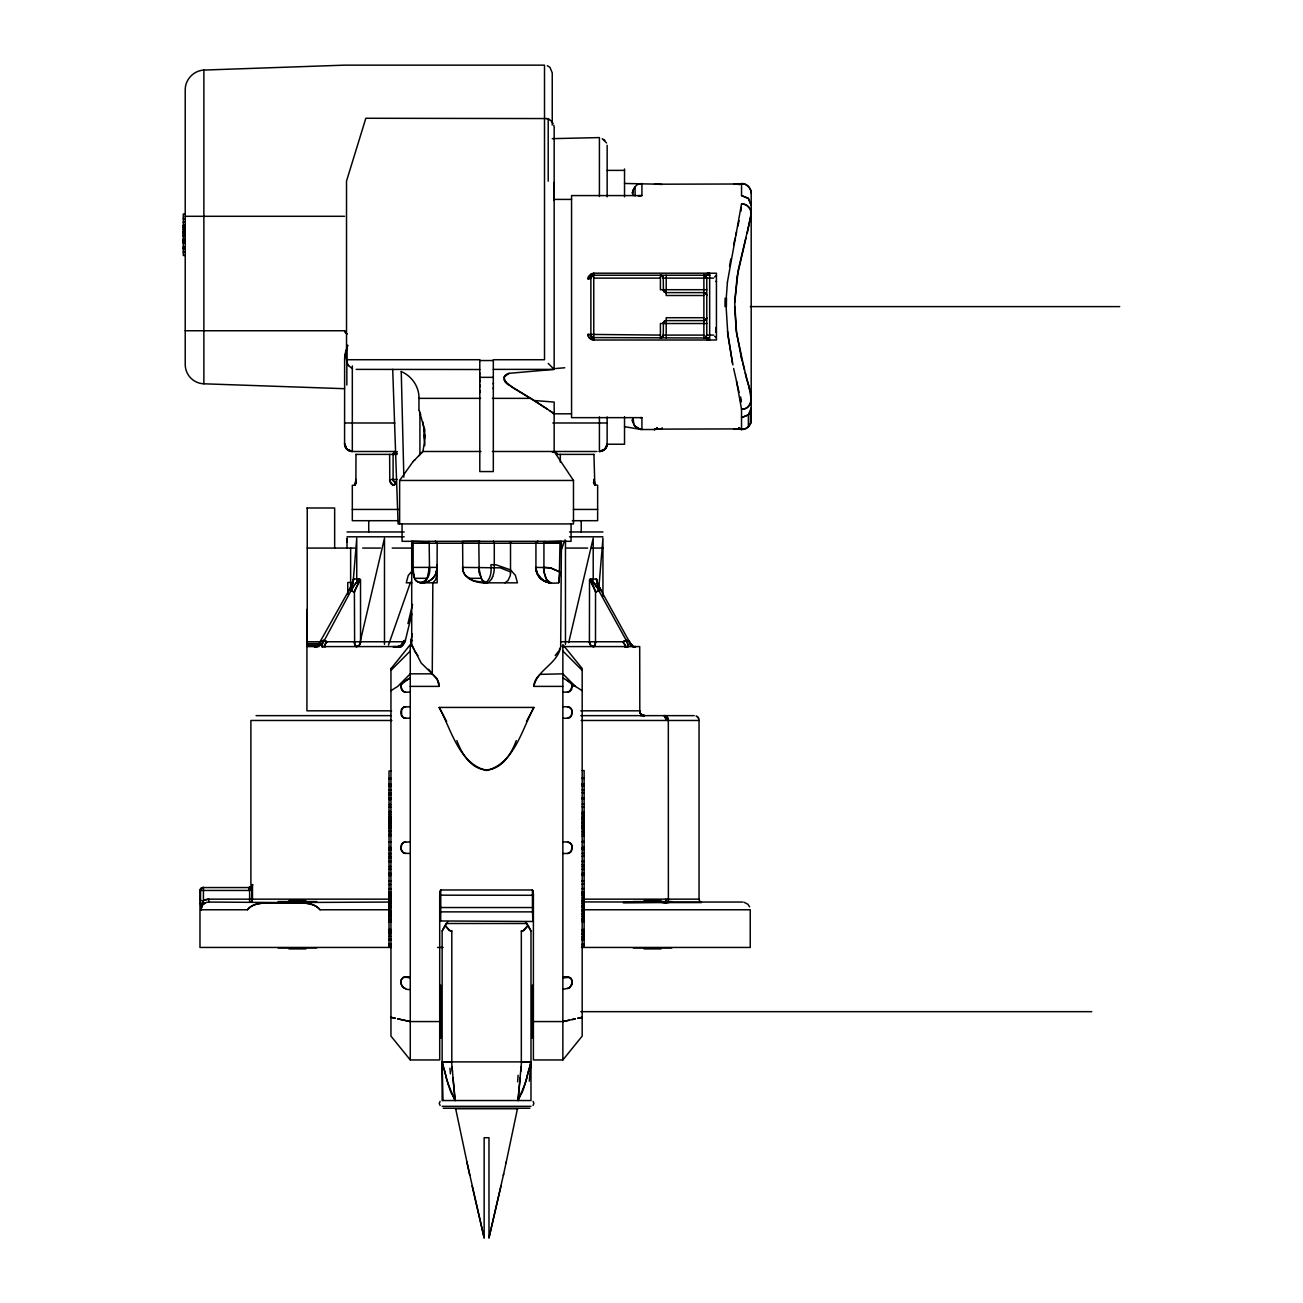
<?xml version="1.0" encoding="UTF-8"?>
<svg xmlns="http://www.w3.org/2000/svg" width="1303" height="1303" viewBox="0 0 1303 1303"><rect width="100%" height="100%" fill="white"/><g stroke="black" fill="none" stroke-linecap="round" stroke-linejoin="round"><path stroke-width="1.5" d="M479.797 392.708L479.797 390.2M479.797 387.138L479.797 384.776M479.797 381.974L479.797 379.89M479.797 377.984L479.797 376.03M479.797 374.173L479.797 373.049M493.316 388.945L493.316 387.708M493.316 384.157L493.316 383.017M554.166 200.401L554.166 182.501M597.083 583.695L596.562 579.037L589.868 579.2A3.567 1.515 -87.1 0 0 589.526 579.591L589.412 641.76A4.837 4.332 -90 0 0 589.868 643.943L589.95 644.105A4.837 4.332 -89.5 0 0 590.536 645.034L590.699 645.197A5.033 4.463 87.4 0 0 591.334 645.751L591.415 645.832A4.837 4.332 -90 0 0 593.24 646.549A4.772 4.267 89.6 0 0 593.728 646.581L595.145 644.773A4.87 1.743 -89.3 0 0 595.292 644.024L595.373 643.747A4.821 1.743 -89.9 0 0 595.504 641.76L595.536 592.132L593.484 586.676M462.614 541.69L462.809 570.062A12.248 11.792 -88.6 0 0 463.102 571.105L463.575 572.375A12.704 12.183 -89.7 0 0 464.145 573.548L464.34 573.874A14.04 13.437 89.6 0 0 465.497 575.503L473.298 580.812L486.556 582.832A15.538 7.785 89.3 0 0 488.918 582.083L491.671 578.972M535.924 543.237L537.862 541.315L535.94 543.042A1.759 1.564 -87.4 0 1 536.152 542.325L537.862 541.315L535.94 543.042L535.924 567.391L547.895 567.603A41.989 36.419 -87.8 0 1 551.071 568.075L559.964 571.968L558.678 582.75L559.052 581.969A6.759 1.629 -89.8 0 0 559.248 581.057L559.981 543.042L561.691 541.315L543.937 541.869L543.921 571.333A12.574 5.017 87.8 0 0 544.214 572.717L545.534 577.457M413.149 569.655A13.535 3.176 -89.4 0 0 413.246 571.463C413.507 590.194 432.221 582.278 429.469 567.391L429.176 541.869L411.439 541.315L413.149 543.042L413.149 567.391L437.189 567.391L436.065 573.19M596.855 580.503L597.214 582.946M744.502 369.84L736.602 333.291L734.68 302.736L738.264 269.933L751.017 215.875L750.495 209.474L746.928 205.434A9.642 8.893 0.3 0 0 741.537 203.903L727.416 282.099M201.476 900.585L200.548 900.585L200.597 889.949A2.964 2.964 0 0 1 201.069 888.793A2.899 2.883 89 0 1 203.431 887.555L203.431 900.585L201.183 907.409A13.258 12.558 3.4 0 0 201.02 909.771L247.44 909.771C255.209 899.64 272.783 904.445 283.924 902.604M562.863 686.388L533.937 686.388L534.035 684.792M607.149 416.927L607.133 444.209L624.528 444.242L624.528 416.765M414.305 460.366L422.921 451.489L424.338 442.727L423.736 426.586L419.159 410.478M462.516 543.042L462.63 541.527M599.413 416.927L599.413 451.489L601.839 451.099A7.688 7.606 -0.7 0 0 603.843 450.089L604.885 449.226A7.785 7.704 -4.5 0 0 606.237 447.385L606.563 446.717A7.899 7.802 -6.7 0 0 607.149 443.753L607.133 444.242M400.868 981.941L400.998 980.784M734.68 302.736L737.156 276.285L746.016 237.797M410.266 692.186L404.989 692.137A9.105 5.733 -89.4 0 1 403.539 691.616L402.676 690.948A6.694 4.332 -88.1 0 1 401.568 689.368L401.226 688.57A5.847 4.332 -84 0 1 400.998 687.903L400.982 685.573A3.779 3.453 85.7 0 1 401.259 684.857A5.668 5 87 0 1 401.601 684.254L402.204 683.456M562.863 692.186L568.792 691.974A8.877 5.635 89.3 0 0 569.704 691.535L572.245 686.209L571.528 689.466M533.937 686.388C536.771 669.661 558.45 663.764 560.844 645.913M247.44 909.771C255.372 899.819 272.425 904.298 283.745 902.604A18.389 4.446 -14.5 0 0 285.357 902.572L390.998 902.051L389.011 902.181M510.515 573.629L510.515 541.739M607.149 443.753L606.563 446.717L603.647 450.219A7.671 7.59 0.4 0 1 600.83 451.359L599.413 451.489L604.885 449.226L607.149 443.753L606.563 446.717A7.802 7.72 -4 0 1 604.885 449.226L599.413 451.489M429.339 570.177L429.469 567.391L427.205 578.32A15.457 7.737 89.9 0 1 421.732 582.848A15.457 15.457 0 0 0 437.189 567.391L436.668 571.398M726.227 298.354L727.416 282.083M571.561 413.817L554.166 413.817L554.166 412.497M595.536 641.76L595.015 645.164A4.854 1.84 89.7 0 1 594.608 646.027A4.87 1.743 -89.3 0 1 593.777 646.597A4.837 4.316 89.9 0 1 589.412 641.76M520.19 1077.776L517.975 1100.53L521.395 1093.396M344.627 358.227L347.396 345.328M398.132 520.695L352.315 520.695L352.315 485.286L354.953 485.107L355.882 481.784L355.996 454.389M355.882 481.784L355.914 479.488M353.113 582.294L356.745 538.22L356.745 580.291M598.81 588.304L602.947 538.22L602.947 596.318M520.679 1071.701L521.102 1066.815M529.295 1081.213L530.989 1061.896L521.33 1061.896L521.33 931.026L523.545 930.505M424.566 438.916L424.534 434.322M353.064 580.845L350.588 587.262M389.63 454.389L389.792 481.035L393.034 485.107L394.206 485.286L396.112 482.387A3.974 3.567 -78.8 0 1 394.744 482.094A3.567 3.192 -82.8 0 1 394.206 481.768L393.946 481.54A2.85 2.508 -88.4 0 1 393.18 480.172A2.541 2.183 89.9 0 1 393.099 479.488L393.099 454.389L394.548 451.489L353.015 451.489M479.178 571.968L478.836 543.237L479.797 541.315L462.646 541.462M200.548 890.454L200.597 889.884A2.899 2.899 89.6 0 1 201.395 888.402L203.431 887.555A2.899 2.883 89.9 0 0 200.548 890.454L201.395 888.402A2.899 2.883 -89.5 0 1 203.431 887.555M590.878 278.125L591.725 276.073L593.777 275.226L709.663 275.226L707.285 275.226L707.285 273.19L593.777 273.19L588.647 276.187A5.912 5.717 16.7 0 0 588.076 277.734L587.979 278.842L590.878 278.125A2.899 2.899 0 0 1 593.761 275.226L593.777 340.018L716.438 340.002L716.438 273.223L707.285 273.19L709.663 273.223L709.663 340.002L707.285 340.018C705.721 336.663 712.432 338.471 707.285 337.998L592.279 337.591A3.176 2.915 -20.3 0 1 591.709 337.151L590.878 335.099L590.878 278.125A3.73 3.306 12.7 0 1 591.073 277.034L591.725 276.073A3.176 2.915 20.3 0 1 592.279 275.617C595.064 273.483 590.031 279.884 587.979 278.842L590.666 274.07L593.777 273.19L593.777 274.656M393.099 454.389L394.548 451.489M478.836 543.237L479.439 541.445M543.66 543.237L544.263 541.445M706.78 317.72L705.917 319.772A2.899 2.899 0 0 1 703.881 320.619C707.578 318.013 707.643 318.225 703.881 320.619L666.208 320.619L663.764 321.955A2.85 2.85 0 0 0 663.422 322.704L663.26 335.669L660.409 337.998L660.409 323.519L706.78 323.519M706.78 335.099L705.917 337.151L703.881 337.998L703.881 275.226L705.917 276.073L706.78 278.125L706.78 335.099L705.917 337.151L703.881 337.998A2.899 2.899 0 0 0 705.917 337.151L706.78 335.099L713.539 335.099M390.297 909.771L320.049 909.771C312.28 899.656 294.722 904.429 283.565 902.604A20.131 5.456 -16.5 0 1 282.963 902.572L208.806 902.051A7.769 7.753 0 0 0 200.988 909.771L201.607 906.807M429.306 570.567L429.208 571.333M572.196 982.869L571.691 979.433A5.587 3.225 -88.2 0 0 571.268 978.814M355.784 482.468L355.996 479.488L354.644 485.286L356.387 482.615L354.644 485.286M740.87 211.314L741.358 207.34M412.334 634.072L410.608 642.053L411.813 645.962M200.923 908.842L201.004 909.771L203.431 900.585L208.806 899.151L390.102 899.151M344.937 355.296L345.914 350.458M439.828 893.141L439.844 893.076A7.606 7.606 0 0 0 439.714 894.395L439.714 1059.958L410.266 1059.958L390.949 1036.097L390.949 668.504M729.517 266.431L730.804 258.939M412.465 640.539L410.836 640.278L411.015 644.545A8.681 6.922 -28.7 0 0 411.357 645.294M663.308 335.099L662.461 337.151L660.409 337.998A2.899 2.899 0 0 0 662.461 337.151L663.308 335.099L703.881 335.099M436.016 573.304L437.189 567.391M750.463 411.683L751.196 407.986L748.378 414.826L741.537 417.644L748.378 414.826L750.463 411.683L750.463 423.556L748.378 426.7A9.658 9.642 -2.2 0 1 743.296 429.355L738.817 428.394A3.86 3.86 0 0 0 741.537 429.518A9.658 9.658 0 0 0 750.463 423.556L750.789 422.677A9.675 9.675 10.2 0 0 751.196 419.875L751.196 193.121C751.391 187.323 744.143 181.068 738.817 184.635C744.16 181.068 751.408 187.339 751.196 193.153M349.627 589.07A27.51 7.948 -57.9 0 0 350.833 586.676L353.064 580.161M517.454 1108.739L506.085 1162.781M352.624 583.402L353.618 578.972L359.465 578.972A4.43 1.906 88 0 1 359.921 579.135A3.502 1.498 89.2 0 1 360.524 579.77L360.54 641.76A4.805 4.3 89.6 0 1 359.4 645.018L358.618 645.767A4.821 4.316 -89.6 0 1 356.208 646.581L354.709 644.464M439.714 894.395L440.691 889.982L532.438 889.982L532.715 890.845A26.549 26.549 0 0 1 533.057 892.034L533.188 892.604M503.349 1175.322L506.297 1161.82M503.675 1173.873L488.983 1237.85L488.983 1137.714L484.146 1137.714L484.146 1237.85L466.816 1161.82M627.59 641.467L628.616 640.392L601.318 590.927M501.02 1185.925L488.983 1237.85M733.638 244.801L735.087 238.221M445.675 1062.287L442.336 1062.059A9.707 0.928 -2.5 0 1 442.14 1061.896L521.542 1061.896L517.975 1100.53L524.962 1084.291L530.989 1061.896L529.311 1069.258M737.873 226.136L739.078 220.728M439.942 892.604L440.072 892.034A23.177 23.177 0 0 1 440.316 891.154L440.691 889.982L440.691 920.879L439.795 921.482M735.82 235.061L736.521 231.999M360.442 640.669L384.483 538.22L384.483 644.415M568.694 642.64L593.207 538.22L593.207 580.291M407.937 623.583L412.562 604.397M411.829 613.843L405.2 641.157L402.562 645.294M352.38 584.428L352.103 585.487L352.51 583.923M400.966 685.687L400.982 685.59A3.844 3.502 87.1 0 1 401.291 684.857A6.043 5.31 87.7 0 1 401.617 684.238L403.376 682.251A9.088 4.495 -63.4 0 1 404.565 681.339L410.266 677.837L402.432 683.195M747.27 233.139L751.196 212.845A9.658 8.926 -0.1 0 0 741.537 203.919M527.389 1076.571L523.383 1088.624M351.501 589.803L321.727 645.278A8.046 2.899 -55.9 0 0 321.613 646.565L325.538 646.581L322.183 646.744M716.422 275.226L714.647 277.002M639.187 184.146C633.339 184.195 630.489 200.255 633.421 189.44M388.506 645.001L410.592 582.066M560.779 551.56L564.785 540.126M750.463 423.556L750.789 422.628A9.707 9.707 -0.8 0 0 751.196 419.875M492.697 576.773L493.739 573.125A15.066 7.378 -89.8 0 0 494.277 568.89L494.293 543.237L493.316 541.315L494.293 543.237M352.559 582.816L353.618 578.972L352.869 583.646M359.058 581.317L354.4 592.132L354.628 644.057M355.621 588.777L360.41 579.786M559.329 649.562L559.834 648.291M324.708 645.164L324.463 645.995L325.375 643.991A8.323 2.459 -43.9 0 1 326.385 642.672L327.118 641.76L404.109 641.76M435.886 573.613L436.179 572.897A11.662 7.997 -87.3 0 0 436.603 571.365M533.937 707.431C521.933 729.452 514.229 763.688 486.556 770.513C458.884 763.688 451.196 729.452 439.176 707.431L533.937 707.431L526.51 721.39M554.166 127.922L554.166 369.384L509.147 373.326C501.427 374.857 503.675 383.066 509.571 385.395M560.681 646.304L561.414 543.237L411.715 543.237L411.715 644.659L421.162 662.983L436.065 677.658A18.437 13.763 -89.6 0 1 437.173 679.335L437.922 680.769A12.704 9.821 -89.7 0 1 438.622 682.772M442.254 930.782L447.809 921.677M504.18 377.007L504.815 380.981M401.601 709.369L401.601 715.542A6.385 4.17 -87.9 0 0 402.057 716.275L403.409 717.611A8.877 5.635 -89.2 0 0 404.337 718.051L410.266 718.262M401.601 844.588L401.031 849.198L403.409 852.83A8.877 5.635 -89.2 0 0 404.337 853.27L410.266 853.481M629.87 642.705L628.258 640.946M628.616 640.392L627.166 641.76M404.842 642.053L404.63 642.493A9.512 7.329 -36.3 0 1 403.23 644.545L400.949 646.581L398.148 647.021A12.167 10.701 -78.2 0 1 397.252 647.102L394.711 646.842M446.489 1062.271L451.799 1061.896L451.799 931.026L449.584 930.505A6.368 5.717 0 0 1 449.046 930.212L444.958 925.358L442.14 931.026L442.14 1100.53L530.989 1100.53L530.989 931.026L525.321 921.677M530.924 930.879L528.155 925.358L524.083 930.212A6.368 5.717 0 0 1 523.545 930.505M349.676 589.054L318.111 645.294A8.013 2.378 -57.8 0 1 316.873 646.76M516.281 740.593C501.85 779.52 471.279 779.52 456.848 740.593M322.362 641.467L321.385 640.31L319.919 642.916M440.088 1101.377L439.241 1103.429L440.088 1105.465M533.041 1105.465L533.888 1103.429L533.041 1101.377M399.63 523.92L399.63 480.465L413.051 461.604M354.4 585.096L359.465 578.972L358.292 580.047M504.326 376.73L509.147 373.326M359.221 581.073L359.367 580.845A4.544 1.971 -69 0 1 359.709 580.324L360.231 579.884M633.909 188.56L635.082 186.98L635.082 195.987M250.127 887.343L249.003 887.555L249.068 890.454L199.978 890.454L199.978 947.444L391.34 947.444M325.457 643.877L326.076 643.03M560.746 541.625L560.111 542.471A1.889 1.629 87.5 0 0 559.964 543.237M528.155 925.358L523.106 930.7M319.349 643.731L318.127 645.294M555.192 655.572L558.775 650.995M390.949 668.716L410.266 644.659L410.266 1059.958M562.863 1059.958L582.18 1036.113L582.18 668.504L562.863 644.659L562.863 1059.958L533.399 1059.958L533.399 894.395A7.606 7.606 0 0 0 533.285 893.141L533.285 893.141M486.508 582.148C491.15 577.685 491.54 570.698 490.905 564.655L496.15 564.867L510.515 569.867L515.385 575.291L517.438 582.832L483.364 582.832M411.846 571.317L408.262 575.437L406.259 582.832L411.895 582.832M357.885 580.47L354.318 585.21A24.92 8.681 -57.1 0 0 352.934 587.23M318.111 645.294L315.456 647.102A11.271 3.551 -86.2 0 1 315.033 647.021L314.202 646.614L315.082 647.037A11.385 3.567 -86.5 0 0 315.798 647.054L318.567 645.751L317.02 646.581M641.711 429.518L654.464 429.518L657.461 428.101M420.902 453.623L422.921 451.489L481.002 451.489M418.947 455.643L419.908 454.666M390.949 670.377L410.266 650.995M414.924 459.747L412.986 461.669M539.523 674.954L537.064 677.658A18.437 13.763 89.6 0 0 535.956 679.335L535.207 680.769A12.704 9.821 89.7 0 0 534.507 682.772L534.311 683.293A10.864 8.746 88.6 0 0 534.018 684.303M558.612 582.816C551.153 584.086 541.299 582.164 537.65 574.476A13.91 10.131 89.2 0 1 537.015 573.206L536.917 572.799M319.952 644.61L319.3 645.164A6.385 1.319 -44.3 0 0 319.805 644.741M203.301 904.298L205.141 902.963M540.191 674.368L562.863 673.83L575.372 686.388L582.18 690.688M390.949 690.688L397.741 686.388L410.266 673.83L432.254 673.83L437.173 679.335L439.176 686.388L410.266 686.388M561.251 641.76L622.818 641.76L626.189 640.278L628.209 645.294A8.03 2.883 55.9 0 1 628.339 646.581L639.708 646.581L639.806 711.731A5.098 5.033 88.9 0 0 639.985 712.432A4.805 4.756 -89 0 0 641.157 714.272L641.483 714.565M530.94 1061.978L525.028 1062.189M622.818 641.76L625.456 645.751A4.446 1.384 44.6 0 1 625.456 646.109L625.473 645.865A4.935 1.58 42.8 0 0 625.245 645.311L623.86 643.03A8.958 2.687 43.8 0 0 622.85 641.76L626.189 640.278A9.984 3.42 57.1 0 1 627.802 643.78M635.457 646.744L635.799 646.597M321.548 640.278L322.786 641.76M562.863 989.4L569.199 987.951L571.333 985.622A5.391 3.062 -80.8 0 0 571.724 984.645M252.456 899.64A2.801 2.785 85.7 0 1 252.163 900.503L252.131 900.552A2.85 2.818 89 0 1 251.74 901.106L251.642 901.204A2.899 2.867 -89.7 0 1 249.622 902.051L249.622 890.421L250.616 889.868A4.153 3.714 -11.2 0 0 251.17 889.2M639.187 184.146L641.923 183.511L641.923 195.58L571.561 195.58L571.561 417.644L641.923 417.644L641.923 429.518M440.691 894.803L439.746 895.177L533.399 895.291L532.438 894.803M440.691 907.051L439.714 907.539L533.399 907.539L532.438 907.051L532.438 889.982L533.399 894.395M440.316 920.96L533.334 921.482M638.291 195.971L641.923 195.58M567.554 988.586L569.069 988.016A9.154 6.043 89.3 0 0 569.981 987.332L572.229 982.446L571.121 978.52A6.776 4.056 -88.3 0 0 570.372 977.787M504.912 582.832L508.023 580.519L510.092 576.073A15.669 15.245 85.7 0 0 510.515 573.613M410.266 706.666L403.832 707.073L402.041 708.637A6.385 4.202 87.2 0 0 401.585 709.353M567.554 692.186L571.072 690.215A6.385 4.17 87.9 0 0 571.512 689.45M562.863 718.262L567.554 718.262L570.877 716.552L572.229 712.92L571.528 709.369A6.385 4.202 -87.2 0 0 571.089 708.62L569.704 707.317A8.6 5.456 -89.2 0 0 568.792 706.861L562.863 706.666M410.266 841.885L403.832 842.292L402.041 843.855A6.385 4.202 87.2 0 0 401.585 844.572M562.863 853.481L567.554 853.481L570.877 851.771L572.229 848.139L571.528 844.588A6.385 4.202 -87.2 0 0 571.089 843.839L568.483 841.999L562.863 841.885M410.266 989.4C403.767 990.948 397.578 982.332 402.904 977.673A8.665 5.538 74.9 0 1 403.767 977.25L410.266 977.12L403.344 977.413L401.373 979.579A4.951 3.111 83.5 0 0 400.884 980.719M546.69 118.589A8.893 7.525 -2.8 0 1 547.602 118.85A8.926 7.59 -3.2 0 0 546.706 118.557L365.834 118.264L346.517 181.052L346.517 359.726L479.797 359.726L479.797 471.572L493.316 471.572L493.316 359.726L544.507 359.726L544.507 65.15L344.578 65.15L203.871 70.069C193.772 70.623 185.417 79.271 185.221 89.37L185.221 364.482A19.317 19.317 0 0 0 203.871 383.799L344.578 388.701M522.682 930.831L521.33 931.026M628.339 646.581L624.398 646.581L626.678 647.086A12.248 5.261 88.8 0 0 627.036 646.988L628.339 646.581L628.209 645.294M572.245 1019.549L575.372 1018.848L562.863 1021.568L533.399 1021.568M569.118 1020.216L562.863 1021.568M657.901 428.964L654.513 429.127L655.946 428.85A3.86 3.86 0 0 0 657.201 428.003L654.464 429.746M399.223 646.842L400.949 646.581A8.079 6.222 -36.5 0 0 402.594 645.311M399.679 646.744L397.92 647.054A11.385 10.066 -82.3 0 1 395.9 647.037L392.903 646.581L394.402 646.793M701.405 902.572L623.046 902.572L670.752 902.132M670.654 902.181A18.731 1.14 -20.1 0 1 670.996 902.116L668.358 902.507M249.313 887.538L252.489 884.656L250.893 884.656L250.893 720.478L391.861 720.478M562.863 977.918L569.558 977.315A8.241 5.31 -73.8 0 1 570.372 977.804M639.187 195.727L640.082 195.597M654.464 429.143L734.566 428.915M568.206 977.055L562.863 977.12L568.206 977.055L571.3 978.765M288.957 902.295L290.846 902.132M405.575 706.666C400.265 707.04 399.272 715.542 403.832 717.855L405.575 718.262M567.554 718.262L568.792 718.051A8.877 5.635 89.2 0 0 569.704 717.611L571.072 716.292A6.385 4.17 87.9 0 0 571.512 715.526L571.919 710.33L570.877 708.36L567.554 706.666M405.575 841.885C400.265 842.259 399.272 850.761 403.832 853.074L405.575 853.481M567.554 853.481L568.792 853.27A8.877 5.635 89.2 0 0 569.704 852.83L571.072 851.51A6.385 4.17 87.9 0 0 571.512 850.745L571.919 845.549L570.877 843.578L567.554 841.885M667.722 902.556L666.696 902.604M641.923 417.644L640.294 417.644M548.205 363.423L553.987 369.205M552.244 138.655L599.413 137.581L599.413 196.525M738.101 184.179L741.537 184L658.552 184.195M737.465 184.195L733.817 184.228M658.552 428.948L660.686 428.931M624.903 646.581L562.798 646.581M249.003 887.555L249.068 890.454L249.003 887.555L202.877 887.555A2.899 2.899 0 0 0 199.978 890.454M314.609 646.581L316.124 646.581M661.435 428.915L662.201 427.807M394.19 646.581L396.601 646.581M633.812 646.581L635.343 646.581M640.669 715.64L644.48 715.64A4.984 4.919 89.5 0 1 641.825 714.826L641.109 714.223A5.277 5.212 -86 0 1 640.653 713.718L640.294 713.116A4.821 4.772 -90 0 1 639.708 710.819L580.796 710.819M607.149 170.384L624.528 170.384M624.528 183.462L657.901 184.179M554.166 199.408L571.561 199.408M185.221 213.969L183.283 213.969L183.283 255.469L185.221 255.469M185.221 216.298L344.578 216.298M183.283 218.725L185.221 218.709M183.283 222.341L185.221 222.259M183.283 225.338L185.221 225.191M183.283 225.517L185.221 225.533M183.283 226.282L185.221 226.315M183.283 227.08L185.221 227.08M183.283 227.797L185.221 227.797M183.283 227.976L185.221 227.976M183.283 229.263L185.221 229.263M183.283 229.621L185.221 229.621M183.283 230.126L185.221 230.126M183.283 231.576L185.221 231.576M183.283 231.95L185.221 231.95M183.283 232.357L185.221 232.227M183.283 232.879L185.221 232.879M183.283 233.074L185.221 233.074M183.283 234.019L185.221 234.019M183.283 235.159L185.221 235.159M183.283 235.68L185.221 235.55M183.283 236.478L185.221 236.478M183.283 238.97L185.221 238.97M183.283 239.263L185.221 239.263M183.283 240.501L185.221 240.501M183.283 241.088L185.221 241.088M183.283 241.332L185.221 241.332M183.283 241.723L185.221 241.723M183.283 242.456L185.221 242.456M183.283 242.879L185.221 242.879M183.283 243.156L185.221 243.156M183.283 246.886L185.221 246.87M183.283 247.309L185.221 247.309M183.283 248.401L185.221 248.401M183.283 248.71L185.221 248.661M183.283 249.003L185.221 248.906M183.283 251.87L185.221 251.87M593.777 278.125L660.409 278.125M706.78 289.706L660.409 289.706L660.409 275.226L662.461 276.073L663.308 278.125L713.539 278.125M715.575 281.399L716.438 281.399M703.881 295.504L666.208 295.504L666.208 275.226M750.349 306.612L1119.717 306.612M703.881 317.72L666.208 317.72L666.208 337.998M185.221 330.75L344.578 330.75L345.1 332.184A4.951 4.951 0 0 0 345.702 332.884L346.175 333.291A10.75 10.75 0 0 0 347.201 334.008M715.575 331.809L716.438 331.809M660.409 335.099L587.979 334.382L588.093 335.474A5.912 5.717 -22.1 0 0 588.419 336.532A5.831 5.587 3.6 0 0 589.265 337.966L591.025 339.35A5.603 5.277 3 0 0 592.621 339.92L593.777 340.018L588.826 337.33L587.979 334.382L590.878 335.099A2.899 2.899 0 0 0 593.777 337.998L591.725 337.151L590.878 335.099A3.73 3.306 -12.3 0 0 591.073 336.174L593.777 337.998M479.797 360.54L493.316 360.54M356.175 369.384L479.797 369.515M493.316 369.384L554.166 369.384M479.797 377.349L493.316 377.349M401.308 371.599C411.797 376.013 419.305 386.877 418.947 398.36L480.595 398.36M492.42 398.36L530.549 398.36L550.534 411.243M344.578 422.986L394.842 422.986M552.83 422.986L607.149 422.986M492.387 451.489L554.166 451.489L573.483 480.465L573.483 523.92L398.099 523.92L392.708 369.384M594.038 454.389L556.853 454.389L555.404 451.489L596.921 451.489M393.995 451.701L397.334 451.701M552.407 452.336L556.43 452.336L556.853 454.389M393.213 453.281L397.22 453.281M355.914 454.389L397.106 454.389M391.291 479.488L397.106 479.488M399.63 480.465L573.483 480.465M593.94 454.389L594.738 482.387M594.135 482.305L594.396 483.674A6.173 1.222 87.9 0 0 594.657 484.569L597.637 485.286L597.637 520.695L572.294 520.695M306.922 507.991L334.659 507.991L334.659 548.074M352.315 509.44L398.995 509.44M573.401 509.44L597.637 509.44M347.005 531.966L404.207 531.966M569.525 531.966L602.947 531.966M347.005 536.803L404.207 536.803M569.525 536.803L602.947 536.803M543.937 541.869L560.469 541.869M307.247 548.074L354.628 548.074M362.625 548.074L380.427 548.074M392.236 548.074L411.992 548.074M566.74 548.074L587.637 548.074M591.399 548.074L602.947 548.074M414.012 576.366L414.631 578.32L427.205 578.32M468.526 578.32L481.1 578.32A15.457 7.737 -89.9 0 0 486.556 582.848C476.768 583.418 462.809 579.135 462.516 567.391L500.303 567.831L510.597 571.968M350.637 582.474L347.754 582.474L347.754 594.331M307.247 507.991L307.247 641.76L322.069 641.76M307.247 641.76L307.28 643.601L320.733 643.601M307.264 642.77L307.361 645.164L320.652 645.164M319.154 646.581L307.687 646.581L307.345 645.001M401.633 646.581L325.033 646.581M572.212 685.932L575.372 686.388L567.131 680.475M391.584 710.819L306.922 710.819L306.922 609.397M256.072 715.64L391.161 715.64M580.812 715.64L694.222 715.64M581.138 720.478L699.043 720.478L699.043 899.314M582.18 770.562L584.119 770.562L584.119 946.385M390.949 770.969L389.011 770.969L389.011 946.222M582.18 777.956L584.119 777.956M389.011 778.363L390.949 778.363M582.18 778.428L584.119 778.428M389.011 778.836L390.949 778.836M582.18 783.771L584.119 783.771M389.011 784.178L390.949 784.178M582.18 784.813L584.119 784.813M389.011 785.204L390.949 785.204M582.18 785.367L584.119 785.367M389.011 785.774L390.949 785.774M582.18 785.97L584.119 785.97M389.011 786.377L390.949 786.377M582.18 789.911L584.119 789.911M389.011 790.074L390.949 790.074M389.011 790.318L390.949 790.318M582.18 792.664L584.119 792.664M389.011 793.071L390.949 793.071M389.011 794.863L390.949 794.863M582.18 797.762L584.119 797.762M389.011 798.169L390.949 798.169M582.18 798.006L584.119 798.006M389.011 798.413L390.949 798.413M582.18 799.048L584.119 799.048M389.011 799.456L390.949 799.456M582.18 804.098L584.119 804.146M389.011 804.554L390.949 804.554M582.18 806.866L584.119 806.866M389.011 807.274L390.949 807.274M389.011 811.525L390.949 811.525M582.18 812.111L584.119 812.111M389.011 812.502L390.949 812.502M582.18 813.495L584.119 813.495M389.011 814.489L390.949 814.489M582.18 814.896L584.119 814.896M389.011 816.444L390.949 816.444M582.18 816.867L584.119 816.867M582.18 817.632L584.119 817.632M389.011 817.893L390.949 817.893M389.011 818.789L390.949 818.789M582.18 818.838L584.119 818.838M389.011 819.115L390.949 819.115M582.18 819.212L584.119 819.212M582.18 821.085L584.119 821.085M389.011 821.737L390.949 821.737M582.18 822.307L584.119 822.16M389.011 822.959L390.949 822.959M389.011 823.398L390.949 823.398M582.18 823.382L584.119 823.382M582.18 823.822L584.119 823.822M389.011 824.88L390.949 824.88M582.18 825.304L584.119 825.304M389.011 825.353L390.949 825.353M582.18 825.776L584.119 825.776M389.011 826.053L390.949 826.053M582.18 826.477L584.119 826.477M389.011 826.868L390.949 826.868M389.011 827.421L390.949 827.421M582.18 827.275L584.119 827.275M582.18 827.828L584.119 827.828M389.011 828.496L390.949 828.496M582.18 828.903L584.119 828.903M389.011 830.956L390.949 830.956M389.011 831.526L390.949 831.526M582.18 831.379L584.119 831.379M582.18 831.949L584.119 831.949M582.18 834.115L584.119 834.115M389.011 834.343L390.949 834.343M389.011 835.728L390.949 835.728M582.18 836.151L584.119 836.151M582.18 841.51L584.119 841.51M389.011 841.738L390.949 841.738M582.18 841.982L584.119 841.982M389.011 842.194L390.949 842.194M389.011 847.553L390.949 847.553M582.18 847.325L584.119 847.325M582.18 848.351L584.119 848.351M389.011 848.579L390.949 848.579M582.18 848.921L584.119 848.921M389.011 849.133L390.949 849.133M389.011 849.751L390.949 849.751M582.18 849.523L584.119 849.523M389.011 853.449L390.949 853.449M582.18 853.465L584.119 853.465M389.011 853.693L390.949 853.693M582.18 856.218L584.119 856.218M389.011 856.446L390.949 856.446M389.011 858.237L390.949 858.237M582.18 861.136L584.119 861.136M389.011 861.218L390.949 861.218M582.18 861.56L584.119 861.56M389.011 861.788L390.949 861.788M582.18 864.671L584.119 864.671M389.011 866.56L390.949 866.56M582.18 866.479L584.119 866.479M582.18 869.231L584.119 869.231M389.011 869.313L390.949 869.313M582.18 869.459L584.119 869.459M389.011 873.254L390.949 873.254M582.18 873.173L584.119 873.173M389.011 873.857L390.949 873.857M582.18 873.776L584.119 873.776M389.011 874.427L390.949 874.427M582.18 874.329L584.119 874.329M389.011 875.453L390.949 875.453M582.18 875.372L584.119 875.372M389.011 880.795L390.949 880.795M582.18 880.714L584.119 880.714M582.18 881.186L584.119 881.186M389.011 881.268L390.949 881.268M582.18 884.248L584.119 884.248M389.011 884.509L390.949 884.509M582.18 888.581L584.119 888.581M389.011 888.662L390.949 888.662M582.18 888.76L584.119 888.76M389.011 889.021L390.949 889.021M582.18 891.936L584.119 891.936M389.011 892.197L390.949 892.197M582.18 893.044L584.119 893.044M389.011 893.304L390.949 893.304M582.18 893.728L584.119 893.728M389.011 894.184L390.949 894.184M582.18 894.135L584.119 894.135M389.011 894.395L390.949 894.395M582.18 895.666L584.119 895.666M389.011 895.927L390.949 895.927M582.18 897.995L584.119 897.995M389.011 898.158L390.949 898.158M584.314 899.151L699.043 899.151M389.011 900.178L390.949 900.178M582.18 900.015L584.119 900.015M288.957 900.601L305.863 900.601M582.18 900.748L584.119 900.748M644.089 900.601L660.996 900.601M389.011 901.008L390.949 901.008M278.093 901.562L316.727 901.562M633.225 901.562L671.859 901.562M582.18 901.92L657.07 902.051M670.231 902.051L742.515 902.051M582.18 903.451L584.119 903.451M389.011 903.712L390.949 903.712M389.011 905.471L390.949 905.471M389.011 905.699L390.949 905.699M582.18 906.188L584.119 906.188M389.011 906.367L390.949 906.367M582.18 906.627L584.119 906.627M389.011 906.888L390.949 906.888M389.011 907.816L390.949 907.816M582.18 907.654L584.119 907.654M582.311 909.771L750.235 909.771L750.235 947.444L581.513 947.444M582.18 910.26L584.119 910.26M389.011 910.422L390.949 910.422M582.18 910.455L584.119 910.455M389.011 910.618L390.949 910.618M439.714 911.872L533.399 911.872M582.18 911.823L584.119 911.823M389.011 912.002L390.949 912.002M389.011 913.778L390.949 913.778M582.18 913.598L584.119 913.598M582.18 914.804L584.119 914.804M389.011 914.967L390.949 914.967M389.011 916.758L390.949 916.758M582.18 916.595L584.119 916.595M582.18 918.615L584.119 918.615M389.011 918.778L390.949 918.778M389.011 919.739L390.949 919.739M582.18 919.576L584.119 919.576M389.011 920.798L390.949 920.798M582.18 920.635L584.119 920.635M582.18 921.938L584.119 921.938M389.011 922.101L390.949 922.101M445.887 923.501L527.226 923.501M389.011 929.414L390.949 929.414M582.18 929.56L584.119 929.56M389.011 929.919L390.949 929.919M582.18 930.081L584.119 930.081M389.011 931.108L390.949 931.108M582.18 931.254L584.119 931.254M389.011 933.013L390.949 933.013M582.18 933.176L584.119 933.176M389.011 933.567L390.949 933.567M582.18 933.73L584.119 933.73M582.18 934.544L584.119 934.544M389.011 936.385L390.949 936.385M582.18 936.548L584.119 936.548M582.18 937.965L584.119 937.965M389.011 939.023L390.949 938.86M582.18 938.893L584.119 939.007M389.011 940.261L390.949 940.261M582.18 940.18L584.119 940.18M389.011 944.007L390.949 944.007M582.18 944.154L584.119 944.154M389.011 944.317L390.949 944.317M582.18 944.463L584.119 944.463M389.011 945.945L390.949 945.945M582.18 946.092L584.119 946.092M437.547 947.444L443.134 947.444M278.093 947.933L316.727 947.933M633.225 947.933L671.859 947.933M288.957 948.893L305.863 948.893M644.089 948.893L660.996 948.893M580.812 1011.665L1091.751 1011.665M410.266 1021.568L397.741 1018.848L410.266 1021.568L439.714 1021.568M442.14 1106.328L530.989 1106.328M443.248 1108.25L529.881 1108.25M455.17 1108.739L517.959 1108.739M733.817 428.915L741.537 429.143L738.817 428.003L741.537 429.143L738.101 428.964M735.315 428.931L737.465 428.948M656.582 902.051L662.087 902.376M657.298 902.051L657.917 902.083A18.486 6.336 -3.7 0 1 658.976 902.099L665.133 902.588M278.679 902.051L279.624 902.213M451.799 931.026L450.447 930.831M404.907 977.055L410.266 977.918M665.507 715.933C662.738 713.458 667.576 721.65 665.866 719.484A3.942 1.108 89.7 0 0 665.752 718.474L663.993 715.64L666.322 716.373A7.036 4.723 -89.9 0 1 666.713 716.683L668.227 719.256A3.909 2.687 -89.4 0 1 668.325 719.793L668.374 901.204M352.315 365.882L352.315 451.489L346.842 449.226A7.785 7.704 4.5 0 1 345.49 447.385L344.578 443.753L344.627 358.211A33.797 24.236 -52.8 0 1 345.034 355.263M524.115 1062.124L523.22 1062.059M662.576 902.425L663.097 902.474A17.933 2.964 10.8 0 0 664.253 902.572M486.556 582.832L482.24 580.193L479.439 573.369A12.216 4.903 87.5 0 1 479.146 572.001M644.48 715.64L642.574 715.233A5.033 4.951 84.6 0 1 641.793 714.793A4.805 4.756 -87.1 0 1 641.157 714.288L644.48 715.64A5 4.935 89.7 0 1 641.825 714.826M532.438 908.191L532.813 920.96M630.831 645.327L634.87 647.037A11.401 3.583 87.1 0 1 634.154 647.086L632.558 646.483L628.551 640.31A10.131 2.997 57.6 0 0 630.082 642.802M410.836 640.278L411.927 640.392M638.617 428.736L641.19 429.485L624.528 426.667M664.644 715.933L665.116 715.803A7.818 5.245 90 0 1 666.322 716.406L667.283 717.269M654.464 184L662.201 184.489M640.848 429.42L639.089 428.931M549.149 582.669L542.944 580.34A21.19 12.118 75.1 0 1 541.348 578.923M279.184 902.132C292.295 904.852 310.537 898.94 320.049 909.771M741.537 195.58L748.378 198.398L751.196 205.222L748.378 198.398L741.537 195.58L741.537 183.511M352.315 451.489L349.465 450.936A7.72 7.639 -0.6 0 1 346.842 449.226L344.578 443.753A7.802 7.72 4.9 0 0 346.842 449.226L349.351 450.903A7.655 7.59 -1.2 0 0 352.315 451.489L346.842 449.226L344.578 443.753M405.575 692.186L402.774 691.03L400.868 686.388M419.713 582.669L416.276 580.959A23.666 10.001 -71.9 0 1 415.201 579.574L414.631 578.32M743.866 902.181L747.889 904.249L749.632 906.839M547.635 118.785L548.205 119.013A9.072 7.476 -2.6 0 1 549.247 119.534A10.294 8.29 -0.1 0 1 551.283 121.146A12.33 9.984 -1.3 0 1 553.091 123.459M428.85 541.445L429.469 543.237M555.404 451.489L556.43 452.336M322.183 646.744L321.727 645.294A9.056 3.257 -56.2 0 1 322.102 643.796M405.575 988.586L403.555 987.69A7.59 4.495 79.7 0 1 402.676 986.957M696.063 716.015L696.844 716.422A7.052 4.984 -90 0 1 697.626 717.057L697.903 717.35A5.065 3.583 -90 0 1 698.555 718.344L698.848 719.126A3.779 2.671 -90 0 1 699.011 719.826A3.42 2.411 90 0 1 699.043 720.478M352.478 368.651L348.553 365.671A10.359 7.492 -88.4 0 1 347.706 364.563M700.835 901.823L699.89 901.204A3.372 2.378 90 0 1 699.483 900.682L699.418 900.568A2.443 1.726 -90 0 1 699.043 899.233M632.427 646.418L632.313 646.369A3.99 0.831 44.6 0 1 631.694 646.027L630.375 644.952M602.23 138.672L606.563 142.955M554.166 451.489L554.166 402.073L534.165 400.51L512.6 387.512L505.092 381.356L506.232 382.61M530.549 398.36L510.108 385.786M595.308 485.286L593.5 482.599L595.308 485.286L593.94 479.488L594.07 481.784M327.118 641.76L323.747 640.278L327.118 641.76A8.958 2.687 -43.8 0 0 326.043 643.03M559.964 571.968L550.615 567.994L543.66 567.391A15.359 7.623 -90 0 0 543.97 571.903L546.478 579.33L549.915 582.555A16.858 8.665 -68.6 0 0 550.583 582.767C547.797 582.913 538.562 579.069 536.95 572.897A12.541 9.3 89.9 0 1 536.38 571.431L535.989 568.76A14.87 14.138 -85.4 0 1 536.005 567.913M449.958 930.668L444.958 925.358M637.884 428.378L637.134 427.921A111.749 33.683 -60.4 0 1 635.001 426.293M534.36 400.624L547.374 409.044M562.863 677.837L569.281 681.876M547.358 65.687L549.98 67.414L552.244 72.87L552.244 125.023M549.996 410.868L554.166 413.817M551.055 411.601L554.084 413.751M603.598 139.405L604.82 140.382M631.124 645.555L629.886 644.529M443.802 1069.258L442.336 1062.059A9.691 1.01 -5.8 0 1 442.14 1061.896L442.987 1100.53M630.636 645.164L630.75 645.262A4.886 0.977 43.9 0 0 631.434 645.702M636.385 427.368C632.981 426.358 631.434 415.103 632.688 421.83M535.94 567.913L537.113 573.304L542.683 580.144A15.457 15.457 0 0 0 549.833 582.767L551.381 582.832L549.133 582.164A15.294 7.606 89.5 0 1 547.097 580.193L545.794 578.06M412.383 541.625L412.953 542.325A1.889 1.629 -87.5 0 1 413.149 543.237M346.517 333.552L344.578 330.75M714.647 336.207L716.324 337.884M562.863 650.995L582.18 670.377M630.017 642.9L633.03 646.581M506.036 382.414L505.173 381.47M402.692 986.908L401.992 985.948A7.232 5.391 -87 0 1 401.568 985.198L400.998 983.374A4.577 2.785 83.4 0 1 400.933 982.495L400.884 982.381M630.277 643.356A9.724 2.459 57 0 0 630.587 643.796L631.825 645.294M414.354 650.995L417.937 655.572M428.671 669.27L432.254 673.83L432.84 582.832L435.544 579.835L437.042 574.444L437.189 543.058L435.251 541.315L436.961 542.325A1.759 1.547 86.9 0 1 437.173 543.058L435.251 541.315L437.189 543.237M630.619 643.763L628.404 640.278M504.88 381.095L504.196 379.955M596.562 586.659L590.487 578.972L593.712 582.49A17.802 6.662 57.3 0 1 594.771 584.053M591.008 581.513L589.64 579.835L594.315 588.777M596.937 587.262L626.189 640.278M591.187 581.806L592.784 585.047M439.176 707.431L446.62 721.39M599.771 588.109L598.566 585.617M599.054 586.659L599.445 587.458A28.487 8.714 57.6 0 0 600.992 590.65M451.734 1093.396L455.138 1100.53L451.587 1061.896M411.992 645.294L412.823 647.2M597.996 584.314L596.334 578.972L596.513 580.177M597.865 584.005L596.595 580.47M353.064 580.047L353.048 580.03A3.648 1.042 -69.6 0 1 353.146 580.405M667.706 717.888L668.374 720.478M413.279 648.291L413.8 649.562M418.963 409.989L418.947 398.36M449.747 1088.624L445.724 1076.571M419.761 412.041L420.657 414.549M481.1 578.32L478.836 567.391M599.152 589.95L598.957 589.331M484.146 1237.85L472.093 1185.925M745.267 372.674C746.326 383.603 756.831 398.62 746.928 407.79A9.642 8.893 -0.3 0 1 741.537 409.305L741.537 429.746M438.655 682.756L438.785 683.195A10.864 8.649 -89.1 0 1 438.997 684.336M742.71 363.048L749.127 387.317M597.833 585.487L597.442 583.956M741.912 359.921L742.303 361.485M354.546 643.601L354.937 645.164M553.759 125.153L554.133 127.01M597.556 584.428L596.888 580.975M510.499 541.625L510.597 543.042M741.13 356.713L736.26 330.799L734.648 306.612M736.521 381.225L741.537 409.305A9.658 8.942 0.1 0 0 751.196 400.379L749.876 390.607M733.605 368.423L739.078 392.464M442.14 1061.896L448.151 1084.291L455.138 1100.53L452.923 1077.776M422.791 421.944L424.371 431.668M469.764 1175.322L455.675 1108.739M726.097 306.596L727.888 335.099L732.872 364.987M732.498 363.244L727.449 331.141M393.099 479.488L393.311 480.612A2.72 2.394 -87.9 0 0 393.587 481.116L396.112 482.387L394.206 485.286A6.385 4.756 -87.7 0 1 391.03 483.641M706.78 295.504L705.917 293.452A2.899 2.899 0 0 0 703.881 292.605C707.627 295.374 707.594 294.804 703.881 292.605L666.208 292.605L663.764 291.269A2.899 2.899 0 0 1 663.406 290.488L663.26 277.555L660.409 275.226A2.899 2.899 0 0 1 662.461 276.073L663.308 278.125M535.989 568.727A15.457 15.457 0 0 1 535.94 567.391L536.461 571.398A11.597 7.948 87.4 0 0 536.95 572.897M413.719 574.965L413.165 568.369M740.511 399.744L740.87 401.927M439.078 684.792L439.176 686.388M594.152 482.468L593.94 479.488M307.361 645.164L307.541 646.386L307.329 644.871M639.708 710.819L640.082 712.66A4.789 4.723 89.8 0 0 641.109 714.223M201.004 909.771L200.548 901.953L200.825 907.865M452.027 1066.815L452.434 1071.701M347.331 542.227L347.005 538.22L347.005 548.237M389.63 479.488L389.727 480.66A5.684 4.121 -89.8 0 0 391.014 483.641M716.015 327.525L716.21 331.809M413.198 569.606L413.149 568.157M401.243 371.42L403.849 477.159M346.517 359.726L347.771 364.482A10.359 7.329 90 0 0 348.601 365.589M424.583 435.658L424.599 436.994M748.378 414.826L748.378 426.7M632.997 190.417L632.997 195.515M632.997 417.644L633.909 424.583A101.113 31.125 -55.6 0 0 635.131 426.065M624.528 168.983L624.528 196.818M607.149 145.317L607.149 196.818M581.219 520.695L581.219 531.966M571.072 523.92L571.072 541.315L402.057 541.315L402.057 523.92M565.469 540.224L565.469 644.415M560.306 454.389L560.306 462.109M548.205 181.166L548.205 119.013A9.072 7.443 -2.3 0 1 549.231 119.55M532.438 985.117L532.438 1038.23M440.691 985.117L440.691 1038.23M440.316 894.835L440.316 907.083M424.745 429.029L424.745 445.626M419.924 412.856L419.924 454.079M368.733 520.695L368.733 531.966M350.637 548.074L350.637 590.373M346.842 347.07L346.842 385.036M251.544 899.151L252.098 887.099A13.209 11.76 -13 0 0 252.391 885.633A14.496 12.932 -12.2 0 0 252.505 884.656L252.277 885.274A12.916 5.717 -3.5 0 1 251.87 885.991M208.806 902.051L208.806 899.151A10.733 10.733 0 0 0 203.431 900.585M203.871 70.069L203.871 383.799M347.331 347.038A50.28 27.379 -62.1 0 1 347.885 345.311M278.972 902.116A18.095 1.075 19.8 0 1 279.331 902.181M279.217 902.295A16.972 1.303 23.2 0 1 279.445 902.344M286.465 902.425A17.981 3.551 -12.2 0 1 285.601 902.49M286.66 902.735A18.926 3.111 -10.7 0 1 285.585 902.816M291.204 902.344A18.095 5.912 3.3 0 1 292.198 902.295M249.639 902.034A2.883 2.867 90 0 0 252.489 899.151L252.489 884.656L250.616 889.868A2.443 2.183 -11.9 0 1 250.257 890.144A1.661 1.466 -12.4 0 1 249.622 890.421M360.524 641.76A4.837 4.316 -89.9 0 1 356.208 646.581A4.805 1.808 -89.8 0 1 355.507 646.19A4.837 1.759 89.2 0 1 354.97 645.083M696.844 716.422A7.052 4.984 90 0 1 697.626 717.057M354.579 643.503A4.821 1.743 89.9 0 1 354.449 641.76M324.61 645.213A6.303 2.085 -41.8 0 1 324.838 644.773M594.477 588.826A38.829 14.17 68.1 0 1 595.683 592.132M631.825 645.066A9.007 2.573 57.3 0 1 630.668 643.584M630.326 643.21A10.049 2.052 56.9 0 1 629.935 642.623M601.465 590.682A28.878 7.916 58.1 0 1 600.146 588.207M599.38 590.65A28.796 9.887 57.1 0 0 597.947 588.158A27.2 10.017 57 0 0 596.904 586.497M594.934 583.874A21.565 7.948 57.2 0 1 595.764 585.096M598.191 585.422A23.731 6.613 58.3 0 1 597.474 583.76M595.471 585.324A24.317 8.649 57.1 0 1 596.758 587.344M598.028 585.682A24.708 7.411 69 0 1 597.751 584.607M599.233 586.725A24.285 6.938 58.1 0 1 598.175 584.412M596.969 581.171A5.049 1.319 70.7 0 1 596.921 580.584M633.909 647.233A41.631 12.216 78.9 0 1 633.535 647.086M350.849 587.181A28.34 8.616 -57.6 0 1 349.057 590.65M351.745 589.836A27.917 9.675 -57.1 0 1 353.211 587.36M351.566 588.679A38.536 12.981 -68.3 0 1 351.207 589.819A27.705 9.887 -57 0 1 353.113 586.529M354.269 592.132A38.829 14.17 -68.1 0 1 355.458 588.826M353.276 586.611A24.936 8.73 -57.1 0 1 354.302 585.014M322.297 643.666A9.74 3.29 -57.1 0 1 322.981 642.004M251.56 888.548A5.945 5.326 -11.4 0 1 251.186 889.2M251.968 885.991A10.31 4.626 -2.4 0 1 251.56 886.512M251.349 886.463A7.378 3.225 -4.3 0 1 250.893 886.838M665.833 902.784A17.59 4.104 14 0 1 664.823 902.751M666.436 902.849A19.48 5.342 16.4 0 1 665.898 902.849M668.162 902.442A18.519 3.714 11.1 0 1 667.511 902.49M592.865 584.982A26.549 11.108 68.1 0 1 593.582 586.627M351.061 588.875A38.797 12.444 -68.5 0 1 350.719 589.966M324.887 644.757A7.052 2.199 -43 0 1 325.424 643.894M697.903 717.35A5.065 3.583 90 0 1 698.555 718.344M667.266 717.318A5.342 3.583 -89.7 0 1 667.69 717.986M555.534 368.537A126.114 1.173 -5.1 0 1 564.753 367.772M570.372 682.853A11.499 9.268 -89.5 0 1 570.926 683.456M540.468 578.32A15.457 15.457 0 0 1 536.168 570.046M541.282 579.216A19.284 11.711 79.2 0 1 540.419 578.434M551.446 582.946A42.82 17.639 51.2 0 1 549.231 582.816M492.583 576.61A15.62 7.671 -89.4 0 1 491.589 578.793M421.944 582.522A42.217 16.792 -48.6 0 1 419.875 582.457M414.077 576.17A13.633 3.795 -87.8 0 1 413.817 574.818M571.773 984.693A7.134 5.815 86.4 0 0 571.984 984.058L572.098 983.537A7.02 6.906 80 0 0 572.196 982.869M657.201 428.394A3.86 3.844 0 0 1 654.464 429.518M725.005 306.612A97.122 46.761 89.8 0 1 725.136 298.175M726.406 306.596A97.432 45.23 89.9 0 1 726.537 298.403M740.609 396.926A107.041 14.724 68 0 1 741.423 401.552M748.671 386.454A93.653 11.336 66.9 0 1 749.453 389.776M741.896 360.165A89.712 14.138 81.9 0 1 741.098 356.957M638.649 428.638A115.022 34.481 -63.9 0 1 636.678 426.847M639.317 428.573A110.706 32.868 -55.4 0 1 638.014 428.182M528.969 1069.177A191.085 185.873 -55.9 0 1 527.047 1076.473M523.594 1088.705A111.488 106.08 -83 0 1 521.607 1093.494M446.082 1076.473A191.085 185.857 55.9 0 1 444.16 1069.177M451.506 1093.494A111.472 106.064 83 0 1 449.519 1088.705M449.942 1068.216A182.827 23.845 83.4 0 1 450.398 1073.835M517.617 1081.816A182.827 28.129 -83 0 1 518.122 1075.252M663.52 322.444L663.308 323.519L664.155 321.466L666.208 320.619A2.85 2.85 0 0 0 664.155 321.466L663.536 322.395M403.751 640.946L401.031 645.36A5.017 3.176 -26.2 0 1 400.428 645.751L397.724 646.581L399.516 646.207A4.218 2.573 -26.4 0 0 400.412 645.718L401.275 645.164A6.45 4.088 -25.9 0 0 402.057 644.382L402.936 643.454A8.763 5.635 -25.7 0 0 403.637 642.184L405.461 640.278L403.751 640.946M596.008 591.855L598.908 590.666L596.008 591.855M582.18 1017.317L577.718 1018.327L582.18 1017.317M426.57 582.148L420.201 582.832L437.173 582.832L436.928 564.655A15.424 15.408 2.1 0 1 426.57 582.132M185.221 225.94L183.283 225.94L185.221 226.005M390.949 820.678L389.011 820.678L390.949 820.76M584.119 905.308L582.18 905.308L584.119 905.438M351.289 590.699L354.4 592.132L351.289 590.699M704.988 275.438L703.881 275.226A2.899 2.899 0 0 1 705.917 276.073L706.78 278.125L704.988 275.438M666.208 292.605L664.155 291.758L663.308 289.706L664.155 291.758A2.899 2.899 0 0 0 666.208 292.605M395.395 1018.327L390.949 1017.317L395.395 1018.327M666.533 901.073L665.898 899.151A2.899 2.459 90 0 0 666.631 901.204M571.577 684.352L572.164 685.72L571.577 684.352M324.512 646.369L324.48 646.239A3.518 1.124 -43.7 0 0 324.561 646.418"/></g></svg>
